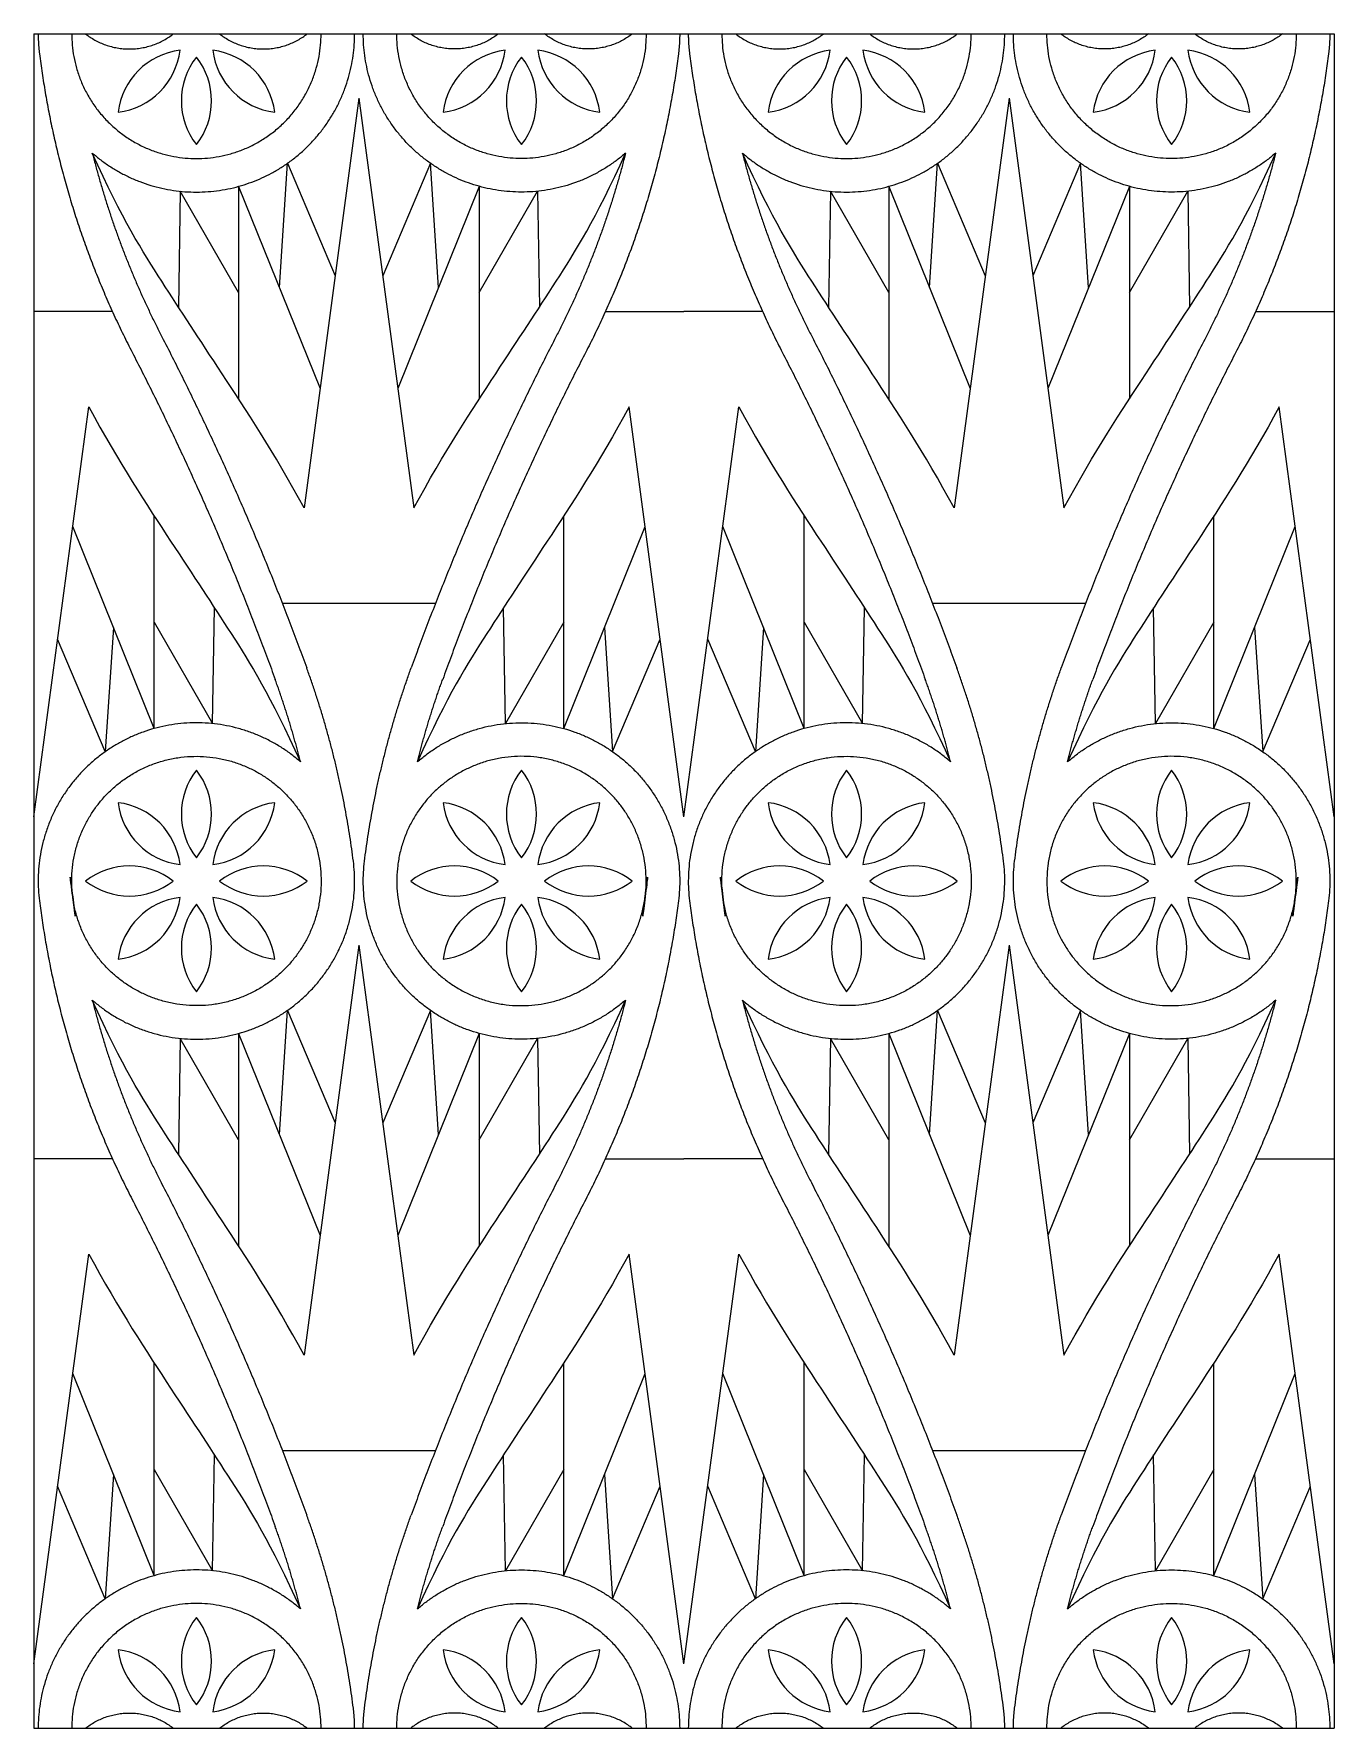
# Model space of a CAD drawing. Header units: millimetres. Extents: x -101 to 102, y -117 to 99.
# Drawn here: x -93.58 to -56.72, y 51.3 to 99.34 of the extents above; entities that cross this region are included whole.
import ezdxf

# ---------------------------------------------------------------- set-up
doc = ezdxf.new("R2010")
doc.units = ezdxf.units.MM
doc.header["$MEASUREMENT"] = 0
doc.layers.add('Layer 03', color=5, linetype='Continuous')

msp = doc.modelspace()

# ---------------------------------------------------------------- linework, layer by layer
at = {"layer": 'Layer 03'}
for p, q in [((-93.584, 99.337), (-93.584, 51.296)), ((-93.584, 99.337), (-56.72, 99.337)), ((-56.72, 99.337), (-56.72, 51.296)), ((-86.624, 92.147), (-86.393, 95.669)), ((-86.393, 95.669), (-85.042, 92.478)), ((-82.343, 95.669), (-83.694, 92.478)), ((-82.112, 92.147), (-82.343, 95.669)), ((-68.192, 92.147), (-67.961, 95.669)), ((-67.961, 95.669), (-66.61, 92.478)), ((-63.911, 95.669), (-65.262, 92.478)), ((-63.68, 92.147), (-63.911, 95.669)), ((-89.433, 94.875), (-89.486, 91.591)), ((-87.779, 92), (-89.433, 94.875)), ((-80.957, 92), (-79.303, 94.875)), ((-79.303, 94.875), (-79.25, 91.591)), ((-71.001, 94.875), (-71.054, 91.591)), ((-69.347, 92), (-71.001, 94.875)), ((-62.525, 92), (-60.871, 94.875)), ((-60.871, 94.875), (-60.818, 91.591)), ((-91.356, 91.462), (-93.584, 91.462)), ((-77.38, 91.462), (-75.152, 91.462)), ((-72.924, 91.462), (-75.152, 91.462)), ((-58.948, 91.462), (-56.72, 91.462)), ((-90.173, 82.654), (-88.519, 79.78)), ((-88.519, 79.78), (-88.466, 83.063)), ((-80.217, 79.78), (-80.27, 83.063)), ((-78.563, 82.654), (-80.217, 79.78)), ((-71.741, 82.654), (-70.087, 79.78)), ((-70.087, 79.78), (-70.034, 83.063)), ((-61.785, 79.78), (-61.838, 83.063)), ((-60.131, 82.654), (-61.785, 79.78)), ((-91.559, 78.985), (-92.91, 82.176)), ((-91.328, 82.507), (-91.559, 78.985)), ((-77.408, 82.507), (-77.177, 78.985)), ((-77.177, 78.985), (-75.826, 82.176)), ((-73.127, 78.985), (-74.478, 82.176)), ((-72.896, 82.507), (-73.127, 78.985)), ((-58.976, 82.507), (-58.745, 78.985)), ((-58.745, 78.985), (-57.394, 82.176)), ((-86.624, 68.127), (-86.393, 71.649)), ((-86.393, 71.649), (-85.042, 68.457)), ((-82.343, 71.649), (-83.694, 68.457)), ((-82.112, 68.127), (-82.343, 71.649)), ((-68.192, 68.127), (-67.961, 71.649)), ((-67.961, 71.649), (-66.61, 68.457)), ((-63.911, 71.649), (-65.262, 68.457)), ((-63.68, 68.127), (-63.911, 71.649)), ((-89.433, 70.854), (-89.486, 67.571)), ((-87.779, 67.98), (-89.433, 70.854)), ((-80.957, 67.98), (-79.303, 70.854)), ((-79.303, 70.854), (-79.25, 67.571)), ((-71.001, 70.854), (-71.054, 67.571)), ((-69.347, 67.98), (-71.001, 70.854)), ((-62.525, 67.98), (-60.871, 70.854)), ((-60.871, 70.854), (-60.818, 67.571)), ((-91.356, 67.441), (-93.584, 67.441)), ((-77.38, 67.441), (-75.152, 67.441)), ((-72.924, 67.441), (-75.152, 67.441)), ((-58.948, 67.441), (-56.72, 67.441)), ((-90.173, 58.634), (-88.519, 55.759)), ((-88.519, 55.759), (-88.466, 59.042)), ((-80.217, 55.759), (-80.27, 59.042)), ((-78.563, 58.634), (-80.217, 55.759)), ((-71.741, 58.634), (-70.087, 55.759)), ((-70.087, 55.759), (-70.034, 59.042)), ((-61.785, 55.759), (-61.838, 59.042)), ((-60.131, 58.634), (-61.785, 55.759)), ((-91.559, 54.965), (-92.91, 58.156)), ((-91.328, 58.486), (-91.559, 54.965)), ((-77.408, 58.486), (-77.177, 54.965)), ((-77.177, 54.965), (-75.826, 58.156)), ((-73.127, 54.965), (-74.478, 58.156)), ((-72.896, 58.486), (-73.127, 54.965)), ((-58.976, 58.486), (-58.745, 54.965)), ((-58.745, 54.965), (-57.394, 58.156))]:
    msp.add_line(p, q, dxfattribs=at)
for points in [[(-84.368, 97.516), (-85.922, 85.894)], [(-84.368, 97.516), (-82.814, 85.894)], [(-65.936, 97.516), (-67.49, 85.894)], [(-65.936, 97.516), (-64.382, 85.894)], [(-87.779, 95.014), (-85.469, 89.281)], [(-87.779, 95.014), (-87.779, 88.987)], [(-80.957, 95.014), (-83.267, 89.281)], [(-80.957, 95.014), (-80.957, 88.987)], [(-69.347, 95.014), (-69.347, 88.987)], [(-69.347, 95.014), (-67.037, 89.281)], [(-62.525, 95.014), (-64.835, 89.281)], [(-62.525, 95.014), (-62.525, 88.987)], [(-93.584, 77.138), (-92.03, 88.76)], [(-75.152, 77.138), (-76.706, 88.76)], [(-75.152, 77.138), (-73.598, 88.76)], [(-56.72, 77.138), (-58.274, 88.76)], [(-90.173, 79.64), (-90.173, 85.668)], [(-78.563, 79.64), (-78.563, 85.668)], [(-71.741, 79.64), (-71.741, 85.668)], [(-60.131, 79.64), (-60.131, 85.668)], [(-90.173, 79.64), (-92.483, 85.373)], [(-78.563, 79.64), (-76.253, 85.373)], [(-71.741, 79.64), (-74.051, 85.373)], [(-60.131, 79.64), (-57.821, 85.373)], [(-86.54, 83.193), (-82.196, 83.193)], [(-68.108, 83.193), (-63.764, 83.193)], [(-84.368, 73.496), (-85.922, 61.874)], [(-84.368, 73.496), (-82.814, 61.874)], [(-65.936, 73.496), (-67.49, 61.874)], [(-65.936, 73.496), (-64.382, 61.874)], [(-87.779, 70.993), (-87.779, 64.966)], [(-87.779, 70.993), (-85.469, 65.261)], [(-80.957, 70.993), (-83.267, 65.261)], [(-80.957, 70.993), (-80.957, 64.966)], [(-69.347, 70.993), (-69.347, 64.966)], [(-69.347, 70.993), (-67.037, 65.261)], [(-62.525, 70.993), (-64.835, 65.261)], [(-62.525, 70.993), (-62.525, 64.966)], [(-93.584, 53.117), (-92.03, 64.74)], [(-75.152, 53.117), (-76.706, 64.74)], [(-75.152, 53.117), (-73.598, 64.74)], [(-56.72, 53.117), (-58.274, 64.74)], [(-90.173, 55.62), (-90.173, 61.647)], [(-78.563, 55.62), (-78.563, 61.647)], [(-71.741, 55.62), (-71.741, 61.647)], [(-60.131, 55.62), (-60.131, 61.647)], [(-90.173, 55.62), (-92.483, 61.353)], [(-78.563, 55.62), (-76.253, 61.353)], [(-71.741, 55.62), (-74.051, 61.353)], [(-60.131, 55.62), (-57.821, 61.353)], [(-86.54, 59.172), (-82.196, 59.172)], [(-68.108, 59.172), (-63.764, 59.172)], [(-93.584, 51.296), (-56.72, 51.296)]]:
    msp.add_lwpolyline(points, dxfattribs=at)
for centre, start, end in [((-89.195, 96.871), 96.9994, 173.0006), ((-91.442, 99.119), 276.9994, 353.0006), ((-87.386, 97.439), 141.9994, 218.0006), ((-90.565, 97.439), 321.9994, 38.0006), ((-86.509, 99.119), 186.9994, 263.0006), ((-88.757, 96.871), 6.9994, 83.0006), ((-82.226, 99.119), 276.9994, 353.0006), ((-79.979, 96.871), 96.9994, 173.0006), ((-78.17, 97.439), 141.9994, 218.0006), ((-81.349, 97.439), 321.9994, 38.0006), ((-79.541, 96.871), 6.9994, 83.0006), ((-77.293, 99.119), 186.9994, 263.0006), ((-70.763, 96.871), 96.9994, 173.0006), ((-73.011, 99.119), 276.9994, 353.0006), ((-68.954, 97.439), 141.9994, 218.0006), ((-72.133, 97.439), 321.9994, 38.0006), ((-68.077, 99.119), 186.9994, 263.0006), ((-70.325, 96.871), 6.9994, 83.0006), ((-63.795, 99.119), 276.9994, 353.0006), ((-61.547, 96.871), 96.9994, 173.0006), ((-59.738, 97.439), 141.9994, 218.0006), ((-62.917, 97.439), 321.9994, 38.0006), ((-61.109, 96.871), 6.9994, 83.0006), ((-58.861, 99.119), 186.9994, 263.0006), ((-87.386, 77.216), 141.9994, 218.0006), ((-90.565, 77.216), 321.9994, 38.0006), ((-78.17, 77.216), 141.9994, 218.0006), ((-81.349, 77.216), 321.9994, 38.0006), ((-68.954, 77.216), 141.9994, 218.0006), ((-72.133, 77.216), 321.9994, 38.0006), ((-59.738, 77.216), 141.9994, 218.0006), ((-62.917, 77.216), 321.9994, 38.0006), ((-91.442, 75.536), 6.9994, 83.0006), ((-89.195, 77.783), 186.9994, 263.0006), ((-88.757, 77.783), 276.9994, 353.0006), ((-86.509, 75.536), 96.9994, 173.0006), ((-79.979, 77.783), 186.9994, 263.0006), ((-82.226, 75.536), 6.9994, 83.0006), ((-77.293, 75.536), 96.9994, 173.0006), ((-79.541, 77.783), 276.9994, 353.0006), ((-73.011, 75.536), 6.9994, 83.0006), ((-70.763, 77.783), 186.9994, 263.0006), ((-70.325, 77.783), 276.9994, 353.0006), ((-68.077, 75.536), 96.9994, 173.0006), ((-61.547, 77.783), 186.9994, 263.0006), ((-63.795, 75.536), 6.9994, 83.0006), ((-58.861, 75.536), 96.9994, 173.0006), ((-61.109, 77.783), 276.9994, 353.0006), ((-90.875, 73.727), 51.9994, 128.0006), ((-87.077, 73.727), 51.9994, 128.0006), ((-81.659, 73.727), 51.9994, 128.0006), ((-77.861, 73.727), 51.9994, 128.0006), ((-72.443, 73.727), 51.9994, 128.0006), ((-68.645, 73.727), 51.9994, 128.0006), ((-63.227, 73.727), 51.9994, 128.0006), ((-59.429, 73.727), 51.9994, 128.0006), ((-90.875, 76.906), 231.9994, 308.0006), ((-87.077, 76.906), 231.9994, 308.0006), ((-81.659, 76.906), 231.9994, 308.0006), ((-77.861, 76.906), 231.9994, 308.0006), ((-72.443, 76.906), 231.9994, 308.0006), ((-68.645, 76.906), 231.9994, 308.0006), ((-63.227, 76.906), 231.9994, 308.0006), ((-59.429, 76.906), 231.9994, 308.0006), ((-89.195, 72.85), 96.9994, 173.0006), ((-91.442, 75.098), 276.9994, 353.0006), ((-87.386, 73.418), 141.9994, 218.0006), ((-90.565, 73.418), 321.9994, 38.0006), ((-86.509, 75.098), 186.9994, 263.0006), ((-88.757, 72.85), 6.9994, 83.0006), ((-82.226, 75.098), 276.9994, 353.0006), ((-79.979, 72.85), 96.9994, 173.0006), ((-78.17, 73.418), 141.9994, 218.0006), ((-81.349, 73.418), 321.9994, 38.0006), ((-79.541, 72.85), 6.9994, 83.0006), ((-77.293, 75.098), 186.9994, 263.0006), ((-70.763, 72.85), 96.9994, 173.0006), ((-73.011, 75.098), 276.9994, 353.0006), ((-68.954, 73.418), 141.9994, 218.0006), ((-72.133, 73.418), 321.9994, 38.0006), ((-68.077, 75.098), 186.9994, 263.0006), ((-70.325, 72.85), 6.9994, 83.0006), ((-63.795, 75.098), 276.9994, 353.0006), ((-61.547, 72.85), 96.9994, 173.0006), ((-59.738, 73.418), 141.9994, 218.0006), ((-62.917, 73.418), 321.9994, 38.0006), ((-61.109, 72.85), 6.9994, 83.0006), ((-58.861, 75.098), 186.9994, 263.0006), ((-87.386, 53.195), 141.9994, 218.0006), ((-90.565, 53.195), 321.9994, 38.0006), ((-78.17, 53.195), 141.9994, 218.0006), ((-81.349, 53.195), 321.9994, 38.0006), ((-68.954, 53.195), 141.9994, 218.0006), ((-72.133, 53.195), 321.9994, 38.0006), ((-59.738, 53.195), 141.9994, 218.0006), ((-62.917, 53.195), 321.9994, 38.0006), ((-91.442, 51.515), 6.9994, 83.0006), ((-89.195, 53.763), 186.9994, 263.0006), ((-88.757, 53.763), 276.9994, 353.0006), ((-86.509, 51.515), 96.9994, 173.0006), ((-79.979, 53.763), 186.9994, 263.0006), ((-82.226, 51.515), 6.9994, 83.0006), ((-77.293, 51.515), 96.9994, 173.0006), ((-79.541, 53.763), 276.9994, 353.0006), ((-73.011, 51.515), 6.9994, 83.0006), ((-70.763, 53.763), 186.9994, 263.0006), ((-70.325, 53.763), 276.9994, 353.0006), ((-68.077, 51.515), 96.9994, 173.0006), ((-61.547, 53.763), 186.9994, 263.0006), ((-63.795, 51.515), 6.9994, 83.0006), ((-58.861, 51.515), 96.9994, 173.0006), ((-61.109, 53.763), 276.9994, 353.0006)]:
    msp.add_arc(centre, 2.017, start, end, dxfattribs=at)
for points, weights in [([(-93.462, 99.337), (-93.462, 99.054), (-93.426, 98.773)], [1, 0.998014480722, 1]), ([(-92.117, 99.337), (-90.875, 98.367), (-89.633, 99.337)], [1, 0.788004286231, 1]), ([(-88.319, 99.337), (-87.077, 98.367), (-85.835, 99.337)], [1, 0.788004286231, 1]), ([(-80.417, 99.337), (-81.659, 98.367), (-82.901, 99.337)], [1, 0.788004286231, 1]), ([(-76.619, 99.337), (-77.861, 98.367), (-79.103, 99.337)], [1, 0.788004286231, 1]), ([(-75.274, 99.337), (-75.274, 99.054), (-75.309, 98.773)], [1, 0.998014480722, 1]), ([(-75.03, 99.337), (-75.03, 99.054), (-74.994, 98.773)], [1, 0.998014480722, 1]), ([(-73.685, 99.337), (-72.443, 98.367), (-71.201, 99.337)], [1, 0.788004286231, 1]), ([(-69.887, 99.337), (-68.645, 98.367), (-67.403, 99.337)], [1, 0.788004286231, 1]), ([(-61.985, 99.337), (-63.227, 98.367), (-64.469, 99.337)], [1, 0.788004286231, 1]), ([(-58.187, 99.337), (-59.429, 98.367), (-60.671, 99.337)], [1, 0.788004286231, 1]), ([(-56.842, 99.337), (-56.842, 99.054), (-56.877, 98.773)], [1, 0.998014480722, 1]), ([(-93.426, 98.773), (-92.861, 94.309), (-90.798, 90.309)], [1, 0.984709404954, 1]), ([(-75.309, 98.773), (-75.875, 94.309), (-77.938, 90.309)], [1, 0.984709404954, 1]), ([(-74.994, 98.773), (-74.429, 94.309), (-72.366, 90.309)], [1, 0.984709404954, 1]), ([(-56.877, 98.773), (-57.443, 94.309), (-59.506, 90.309)], [1, 0.984709404954, 1]), ([(-91.928, 95.959), (-91.239, 93.239), (-89.953, 90.745)], [1, 0.993497822338, 1]), ([(-76.808, 95.959), (-77.497, 93.239), (-78.783, 90.745)], [1, 0.993497822338, 1]), ([(-76.808, 95.959), (-77.497, 93.239), (-78.783, 90.745)], [1, 0.993497822338, 1]), ([(-73.496, 95.959), (-72.807, 93.239), (-71.521, 90.745)], [1, 0.993497822338, 1]), ([(-73.496, 95.959), (-72.807, 93.239), (-71.521, 90.745)], [1, 0.993497822338, 1]), ([(-58.376, 95.959), (-59.065, 93.239), (-60.351, 90.745)], [1, 0.993497822338, 1]), ([(-58.376, 95.959), (-59.065, 93.239), (-60.351, 90.745)], [1, 0.993497822338, 1]), ([(-58.376, 95.959), (-59.065, 93.239), (-60.351, 90.745)], [1, 0.993497822338, 1]), ([(-89.953, 90.745), (-87.6, 86.184), (-85.849, 81.36)], [1, 0.997947129191, 1]), ([(-78.783, 90.745), (-81.136, 86.184), (-82.887, 81.36)], [1, 0.997947129191, 1]), ([(-71.521, 90.745), (-69.168, 86.184), (-67.417, 81.36)], [1, 0.997947129191, 1]), ([(-60.351, 90.745), (-62.704, 86.184), (-64.455, 81.36)], [1, 0.997947129191, 1]), ([(-90.798, 90.309), (-88.473, 85.802), (-86.743, 81.035)], [1, 0.997947127998, 1]), ([(-77.938, 90.309), (-80.263, 85.802), (-81.993, 81.035)], [1, 0.997947127998, 1]), ([(-72.366, 90.309), (-70.041, 85.802), (-68.311, 81.035)], [1, 0.997947127998, 1]), ([(-59.506, 90.309), (-61.831, 85.802), (-63.561, 81.035)], [1, 0.997947127998, 1]), ([(-84.525, 75.881), (-84.882, 78.694), (-85.849, 81.36)], [1, 0.99384422347, 1]), ([(-84.21, 75.881), (-83.854, 78.694), (-82.887, 81.36)], [1, 0.99384422347, 1]), ([(-66.093, 75.881), (-66.45, 78.694), (-67.417, 81.36)], [1, 0.99384422347, 1]), ([(-65.778, 75.881), (-65.422, 78.694), (-64.455, 81.36)], [1, 0.99384422347, 1]), ([(-86.024, 78.695), (-86.325, 79.883), (-86.743, 81.035)], [1, 0.998749528862, 1]), ([(-82.712, 78.695), (-82.411, 79.883), (-81.993, 81.035)], [1, 0.998749528862, 1]), ([(-67.592, 78.695), (-67.893, 79.883), (-68.311, 81.035)], [1, 0.998749528862, 1]), ([(-64.28, 78.695), (-63.979, 79.883), (-63.561, 81.035)], [1, 0.998749528862, 1]), ([(-93.426, 74.753), (-92.861, 70.288), (-90.798, 66.289)], [1, 0.984709404954, 1]), ([(-75.309, 74.753), (-75.875, 70.288), (-77.938, 66.289)], [1, 0.984709404954, 1]), ([(-74.994, 74.753), (-74.429, 70.288), (-72.366, 66.289)], [1, 0.984709404954, 1]), ([(-56.877, 74.753), (-57.443, 70.288), (-59.506, 66.289)], [1, 0.984709404954, 1]), ([(-91.928, 71.939), (-91.239, 69.219), (-89.953, 66.725)], [1, 0.993497822338, 1]), ([(-91.928, 71.939), (-91.239, 69.219), (-89.953, 66.725)], [1, 0.993497822338, 1]), ([(-76.808, 71.939), (-77.497, 69.219), (-78.783, 66.725)], [1, 0.993497822338, 1]), ([(-76.808, 71.939), (-77.497, 69.219), (-78.783, 66.725)], [1, 0.993497822338, 1]), ([(-76.808, 71.939), (-77.497, 69.219), (-78.783, 66.725)], [1, 0.993497822338, 1]), ([(-73.496, 71.939), (-72.807, 69.219), (-71.521, 66.725)], [1, 0.993497822338, 1]), ([(-73.496, 71.939), (-72.807, 69.219), (-71.521, 66.725)], [1, 0.993497822338, 1]), ([(-58.376, 71.939), (-59.065, 69.219), (-60.351, 66.725)], [1, 0.993497822338, 1]), ([(-58.376, 71.939), (-59.065, 69.219), (-60.351, 66.725)], [1, 0.993497822338, 1]), ([(-58.376, 71.939), (-59.065, 69.219), (-60.351, 66.725)], [1, 0.993497822338, 1]), ([(-89.953, 66.725), (-87.6, 62.164), (-85.849, 57.339)], [1, 0.997947129191, 1]), ([(-78.783, 66.725), (-81.136, 62.164), (-82.887, 57.339)], [1, 0.997947129191, 1]), ([(-71.521, 66.725), (-69.168, 62.164), (-67.417, 57.339)], [1, 0.997947129191, 1]), ([(-60.351, 66.725), (-62.704, 62.164), (-64.455, 57.339)], [1, 0.997947129191, 1]), ([(-90.798, 66.289), (-88.473, 61.782), (-86.743, 57.015)], [1, 0.997947127998, 1]), ([(-77.938, 66.289), (-80.263, 61.782), (-81.993, 57.015)], [1, 0.997947127998, 1]), ([(-72.366, 66.289), (-70.041, 61.782), (-68.311, 57.015)], [1, 0.997947127998, 1]), ([(-59.506, 66.289), (-61.831, 61.782), (-63.561, 57.015)], [1, 0.997947127998, 1]), ([(-84.525, 51.86), (-84.882, 54.674), (-85.849, 57.339)], [1, 0.99384422347, 1]), ([(-84.21, 51.86), (-83.854, 54.674), (-82.887, 57.339)], [1, 0.99384422347, 1]), ([(-66.093, 51.86), (-66.45, 54.674), (-67.417, 57.339)], [1, 0.99384422347, 1]), ([(-65.778, 51.86), (-65.422, 54.674), (-64.455, 57.339)], [1, 0.99384422347, 1]), ([(-86.024, 54.674), (-86.325, 55.863), (-86.743, 57.015)], [1, 0.998749528862, 1]), ([(-82.712, 54.674), (-82.411, 55.863), (-81.993, 57.015)], [1, 0.998749528862, 1]), ([(-67.592, 54.674), (-67.893, 55.863), (-68.311, 57.015)], [1, 0.998749528862, 1]), ([(-64.28, 54.674), (-63.979, 55.863), (-63.561, 57.015)], [1, 0.998749528862, 1]), ([(-92.117, 51.296), (-90.875, 52.267), (-89.633, 51.296)], [1, 0.788004286231, 1]), ([(-88.319, 51.296), (-87.077, 52.267), (-85.835, 51.296)], [1, 0.788004286231, 1]), ([(-84.49, 51.296), (-84.49, 51.58), (-84.525, 51.86)], [1, 0.998014481556, 1]), ([(-84.246, 51.296), (-84.246, 51.58), (-84.21, 51.86)], [1, 0.998014481556, 1]), ([(-80.417, 51.296), (-81.659, 52.267), (-82.901, 51.296)], [1, 0.788004286231, 1]), ([(-76.619, 51.296), (-77.861, 52.267), (-79.103, 51.296)], [1, 0.788004286231, 1]), ([(-73.685, 51.296), (-72.443, 52.267), (-71.201, 51.296)], [1, 0.788004286231, 1]), ([(-69.887, 51.296), (-68.645, 52.267), (-67.403, 51.296)], [1, 0.788004286231, 1]), ([(-66.058, 51.296), (-66.058, 51.58), (-66.093, 51.86)], [1, 0.998014481556, 1]), ([(-65.814, 51.296), (-65.814, 51.58), (-65.778, 51.86)], [1, 0.998014481556, 1]), ([(-61.985, 51.296), (-63.227, 52.267), (-64.469, 51.296)], [1, 0.788004286231, 1]), ([(-58.187, 51.296), (-59.429, 52.267), (-60.671, 51.296)], [1, 0.788004286231, 1])]:
    msp.add_rational_spline(points, weights, degree=2, dxfattribs=at)
for points, weights, knots in [([(-92.511, 99.337), (-92.511, 95.802), (-88.976, 95.802), (-85.441, 95.802), (-85.441, 99.337)], [1, 0.707106781186, 1, 0.707106781186, 1], [37.962715, 37.962715, 37.962715, 49.059783, 49.059783, 60.15685, 60.15685, 60.15685]), ([(-92.511, 99.337), (-92.511, 95.802), (-88.976, 95.802), (-85.441, 95.802), (-85.441, 99.337)], [1, 0.707106781187, 1, 0.707106781187, 1], [15.768579, 15.768579, 15.768579, 26.865647, 26.865647, 37.962715, 37.962715, 37.962715]), ([(-91.928, 95.959), (-89.752, 94.058), (-87.121, 95.253), (-84.49, 96.448), (-84.49, 99.337)], [1, 0.840683318214, 1, 0.840683318214, 1], [21.791745, 21.791745, 21.791745, 29.87723, 29.87723, 37.962715, 37.962715, 37.962715]), ([(-76.808, 95.959), (-78.984, 94.058), (-81.615, 95.253), (-84.246, 96.448), (-84.246, 99.337)], [1, 0.840683318214, 1, 0.840683318214, 1], [21.791745, 21.791745, 21.791745, 29.87723, 29.87723, 37.962715, 37.962715, 37.962715]), ([(-76.225, 99.337), (-76.225, 95.802), (-79.76, 95.802), (-83.295, 95.802), (-83.295, 99.337)], [1, 0.707106781187, 1, 0.707106781187, 1], [15.768579, 15.768579, 15.768579, 26.865647, 26.865647, 37.962715, 37.962715, 37.962715]), ([(-74.079, 99.337), (-74.079, 95.802), (-70.544, 95.802), (-67.009, 95.802), (-67.009, 99.337)], [1, 0.707106781187, 1, 0.707106781187, 1], [15.768579, 15.768579, 15.768579, 26.865647, 26.865647, 37.962715, 37.962715, 37.962715]), ([(-73.496, 95.959), (-71.32, 94.058), (-68.689, 95.253), (-66.058, 96.448), (-66.058, 99.337)], [1, 0.840683318214, 1, 0.840683318214, 1], [21.791745, 21.791745, 21.791745, 29.87723, 29.87723, 37.962715, 37.962715, 37.962715]), ([(-58.376, 95.959), (-60.552, 94.058), (-63.183, 95.253), (-65.814, 96.448), (-65.814, 99.337)], [1, 0.840683318214, 1, 0.840683318214, 1], [21.791745, 21.791745, 21.791745, 29.87723, 29.87723, 37.962715, 37.962715, 37.962715]), ([(-57.793, 99.337), (-57.793, 95.802), (-61.328, 95.802), (-64.863, 95.802), (-64.863, 99.337)], [1, 0.707106781187, 1, 0.707106781187, 1], [15.768579, 15.768579, 15.768579, 26.865647, 26.865647, 37.962715, 37.962715, 37.962715]), ([(-86.024, 78.695), (-88.354, 80.731), (-91.084, 79.277), (-93.815, 77.822), (-93.426, 74.753)], [1, 0.82320345058, 1, 0.82320345058, 1], [23.463626, 23.463626, 23.463626, 31.994369, 31.994369, 40.525112, 40.525112, 40.525112]), ([(-82.712, 78.695), (-80.382, 80.731), (-77.651, 79.277), (-74.92, 77.822), (-75.309, 74.753)], [1, 0.82320345058, 1, 0.82320345058, 1], [43.985881, 43.985881, 43.985881, 52.516624, 52.516624, 61.047367, 61.047367, 61.047367]), ([(-67.592, 78.695), (-69.922, 80.731), (-72.653, 79.277), (-75.383, 77.822), (-74.994, 74.753)], [1, 0.82320345058, 1, 0.82320345058, 1], [43.985881, 43.985881, 43.985881, 52.516624, 52.516624, 61.047367, 61.047367, 61.047367]), ([(-64.28, 78.695), (-61.95, 80.731), (-59.219, 79.277), (-56.488, 77.822), (-56.877, 74.753)], [1, 0.82320345058, 1, 0.82320345058, 1], [43.985881, 43.985881, 43.985881, 52.516624, 52.516624, 61.047367, 61.047367, 61.047367]), ([(-86.805, 78.107), (-89.595, 80.278), (-91.766, 77.488), (-93.937, 74.698), (-91.147, 72.527), (-88.357, 70.356), (-86.186, 73.146), (-84.015, 75.936), (-86.805, 78.107)], [1, 0.707106781187, 1, 0.707106781187, 1, 0.707106781187, 1, 0.707106781187, 1], [0, 0, 0, 11.097068, 11.097068, 22.194136, 22.194136, 33.291204, 33.291204, 44.388271, 44.388271, 44.388271]), ([(-81.931, 78.107), (-79.141, 80.278), (-76.97, 77.488), (-74.799, 74.698), (-77.589, 72.527), (-80.379, 70.356), (-82.55, 73.146), (-84.721, 75.936), (-81.931, 78.107)], [1, 0.707106781187, 1, 0.707106781187, 1, 0.707106781187, 1, 0.707106781187, 1], [0, 0, 0, 11.097068, 11.097068, 22.194136, 22.194136, 33.291204, 33.291204, 44.388271, 44.388271, 44.388271]), ([(-68.373, 78.107), (-71.163, 80.278), (-73.334, 77.488), (-75.505, 74.698), (-72.715, 72.527), (-69.925, 70.356), (-67.754, 73.146), (-65.583, 75.936), (-68.373, 78.107)], [1, 0.707106781187, 1, 0.707106781187, 1, 0.707106781187, 1, 0.707106781187, 1], [0, 0, 0, 11.097068, 11.097068, 22.194136, 22.194136, 33.291204, 33.291204, 44.388271, 44.388271, 44.388271]), ([(-63.499, 78.107), (-60.709, 80.278), (-58.538, 77.488), (-56.367, 74.698), (-59.157, 72.527), (-61.947, 70.356), (-64.118, 73.146), (-66.289, 75.936), (-63.499, 78.107)], [1, 0.707106781187, 1, 0.707106781187, 1, 0.707106781187, 1, 0.707106781187, 1], [0, 0, 0, 11.097068, 11.097068, 22.194136, 22.194136, 33.291204, 33.291204, 44.388271, 44.388271, 44.388271]), ([(-91.928, 71.939), (-89.598, 69.903), (-86.867, 71.357), (-84.136, 72.811), (-84.525, 75.881)], [1, 0.823203430406, 1, 0.823203430406, 1], [66.180017, 66.180017, 66.180017, 74.71076, 74.71076, 83.241503, 83.241503, 83.241503]), ([(-76.808, 71.939), (-79.138, 69.903), (-81.869, 71.357), (-84.599, 72.811), (-84.21, 75.881)], [1, 0.823203430406, 1, 0.823203430406, 1], [66.180017, 66.180017, 66.180017, 74.71076, 74.71076, 83.241503, 83.241503, 83.241503]), ([(-73.496, 71.939), (-71.166, 69.903), (-68.435, 71.357), (-65.704, 72.811), (-66.093, 75.881)], [1, 0.823203430406, 1, 0.823203430406, 1], [66.180017, 66.180017, 66.180017, 74.71076, 74.71076, 83.241503, 83.241503, 83.241503]), ([(-58.376, 71.939), (-60.706, 69.903), (-63.437, 71.357), (-66.167, 72.811), (-65.778, 75.881)], [1, 0.823203430406, 1, 0.823203430406, 1], [66.180017, 66.180017, 66.180017, 74.71076, 74.71076, 83.241503, 83.241503, 83.241503]), ([(-86.024, 54.674), (-88.2, 56.576), (-90.831, 55.381), (-93.462, 54.186), (-93.462, 51.296)], [1, 0.840683318214, 1, 0.840683318214, 1], [43.985881, 43.985881, 43.985881, 52.071366, 52.071366, 60.15685, 60.15685, 60.15685]), ([(-82.712, 54.674), (-80.536, 56.576), (-77.905, 55.381), (-75.274, 54.186), (-75.274, 51.296)], [1, 0.840683318214, 1, 0.840683318214, 1], [43.985881, 43.985881, 43.985881, 52.071366, 52.071366, 60.15685, 60.15685, 60.15685]), ([(-67.592, 54.674), (-69.768, 56.576), (-72.399, 55.381), (-75.03, 54.186), (-75.03, 51.296)], [1, 0.840683318214, 1, 0.840683318214, 1], [43.985881, 43.985881, 43.985881, 52.071366, 52.071366, 60.15685, 60.15685, 60.15685]), ([(-64.28, 54.674), (-62.104, 56.576), (-59.473, 55.381), (-56.842, 54.186), (-56.842, 51.296)], [1, 0.840683318214, 1, 0.840683318214, 1], [43.985881, 43.985881, 43.985881, 52.071366, 52.071366, 60.15685, 60.15685, 60.15685]), ([(-85.441, 51.296), (-85.441, 54.832), (-88.976, 54.832), (-92.511, 54.832), (-92.511, 51.296)], [1, 0.707106781187, 1, 0.707106781187, 1], [37.962715, 37.962715, 37.962715, 49.059783, 49.059783, 60.15685, 60.15685, 60.15685]), ([(-83.295, 51.296), (-83.295, 54.832), (-79.76, 54.832), (-76.225, 54.832), (-76.225, 51.296)], [1, 0.707106781187, 1, 0.707106781187, 1], [37.962715, 37.962715, 37.962715, 49.059783, 49.059783, 60.15685, 60.15685, 60.15685]), ([(-67.009, 51.296), (-67.009, 54.832), (-70.544, 54.832), (-74.079, 54.832), (-74.079, 51.296)], [1, 0.707106781187, 1, 0.707106781187, 1], [37.962715, 37.962715, 37.962715, 49.059783, 49.059783, 60.15685, 60.15685, 60.15685]), ([(-64.863, 51.296), (-64.863, 54.832), (-61.328, 54.832), (-57.793, 54.832), (-57.793, 51.296)], [1, 0.707106781187, 1, 0.707106781187, 1], [37.962715, 37.962715, 37.962715, 49.059783, 49.059783, 60.15685, 60.15685, 60.15685])]:
    msp.add_rational_spline(points, weights, degree=2, knots=knots, dxfattribs=at)
for points in [[(-85.922, 85.894), (-86.782, 87.473), (-88.39, 89.919), (-89.931, 92.264), (-91.071, 94.063), (-91.928, 95.959)], [(-82.814, 85.894), (-81.954, 87.473), (-80.346, 89.919), (-78.805, 92.264), (-77.665, 94.063), (-76.808, 95.959)], [(-67.49, 85.894), (-68.35, 87.473), (-69.958, 89.919), (-71.499, 92.264), (-72.639, 94.063), (-73.496, 95.959)], [(-64.382, 85.894), (-63.522, 87.473), (-61.914, 89.919), (-60.373, 92.264), (-59.233, 94.063), (-58.376, 95.959)], [(-85.922, 61.874), (-86.782, 63.453), (-88.39, 65.898), (-89.931, 68.244), (-91.071, 70.043), (-91.928, 71.939)], [(-82.814, 61.874), (-81.954, 63.453), (-80.346, 65.898), (-78.805, 68.244), (-77.665, 70.043), (-76.808, 71.939)], [(-67.49, 61.874), (-68.35, 63.453), (-69.958, 65.898), (-71.499, 68.244), (-72.639, 70.043), (-73.496, 71.939)], [(-64.382, 61.874), (-63.522, 63.453), (-61.914, 65.898), (-60.373, 68.244), (-59.233, 70.043), (-58.376, 71.939)]]:
    msp.add_open_spline(points, degree=3, dxfattribs=at)
for points, knots in [([(-92.03, 88.76), (-91.17, 87.181), (-89.562, 84.735), (-88.02, 82.39), (-86.881, 80.591), (-86.024, 78.695)], [0, 0, 0, 0, 7.821209, 15.642419, 23.463626, 23.463626, 23.463626, 23.463626]), ([(-76.706, 88.76), (-77.566, 87.181), (-79.174, 84.735), (-80.715, 82.39), (-81.855, 80.591), (-82.712, 78.695)], [0, 0, 0, 0, 7.821209, 15.642419, 23.463626, 23.463626, 23.463626, 23.463626]), ([(-73.598, 88.76), (-72.738, 87.181), (-71.13, 84.735), (-69.589, 82.39), (-68.449, 80.591), (-67.592, 78.695)], [0, 0, 0, 0, 7.821209, 15.642419, 23.463626, 23.463626, 23.463626, 23.463626]), ([(-58.274, 88.76), (-59.134, 87.181), (-60.742, 84.735), (-62.283, 82.39), (-63.423, 80.591), (-64.28, 78.695)], [0, 0, 0, 0, 7.821209, 15.642419, 23.463626, 23.463626, 23.463626, 23.463626]), ([(-92.483, 74.872), (-92.483, 74.872), (-92.483, 74.872), (-92.483, 74.872), (-92.241, 72.961), (-92.725, 76.784), (-92.483, 74.872)], [0, 0, 0, 0, 0.0000006607467, 0.0000006607467, 0.0000006607467, 0.0000009790434, 0.0000009790434, 0.0000009790434, 0.0000009790434]), ([(-76.253, 74.872), (-76.253, 74.872), (-76.253, 74.872), (-76.253, 74.872), (-76.495, 72.961), (-76.01, 76.784), (-76.253, 74.872)], [0, 0, 0, 0, 0.0000006607467, 0.0000006607467, 0.0000006607467, 0.0000009790434, 0.0000009790434, 0.0000009790434, 0.0000009790434]), ([(-74.051, 74.872), (-74.051, 74.872), (-74.051, 74.872), (-74.051, 74.872), (-73.809, 72.961), (-74.293, 76.784), (-74.051, 74.872)], [0, 0, 0, 0, 0.0000006607467, 0.0000006607467, 0.0000006607467, 0.0000009790434, 0.0000009790434, 0.0000009790434, 0.0000009790434]), ([(-57.821, 74.872), (-57.821, 74.872), (-57.821, 74.872), (-57.821, 74.872), (-58.063, 72.961), (-57.578, 76.784), (-57.821, 74.872)], [0, 0, 0, 0, 0.0000006607467, 0.0000006607467, 0.0000006607467, 0.0000009790434, 0.0000009790434, 0.0000009790434, 0.0000009790434]), ([(-92.03, 64.74), (-91.17, 63.161), (-89.562, 60.715), (-88.02, 58.37), (-86.881, 56.57), (-86.024, 54.674)], [0, 0, 0, 0, 7.821209, 15.642419, 23.463626, 23.463626, 23.463626, 23.463626]), ([(-76.706, 64.74), (-77.566, 63.161), (-79.174, 60.715), (-80.715, 58.37), (-81.855, 56.57), (-82.712, 54.674)], [0, 0, 0, 0, 7.821209, 15.642419, 23.463626, 23.463626, 23.463626, 23.463626]), ([(-73.598, 64.74), (-72.738, 63.161), (-71.13, 60.715), (-69.589, 58.37), (-68.449, 56.57), (-67.592, 54.674)], [0, 0, 0, 0, 7.821209, 15.642419, 23.463626, 23.463626, 23.463626, 23.463626]), ([(-58.274, 64.74), (-59.134, 63.161), (-60.742, 60.715), (-62.283, 58.37), (-63.423, 56.57), (-64.28, 54.674)], [0, 0, 0, 0, 7.821209, 15.642419, 23.463626, 23.463626, 23.463626, 23.463626])]:
    msp.add_open_spline(points, degree=3, knots=knots, dxfattribs=at)

doc.saveas('drawing.dxf')
